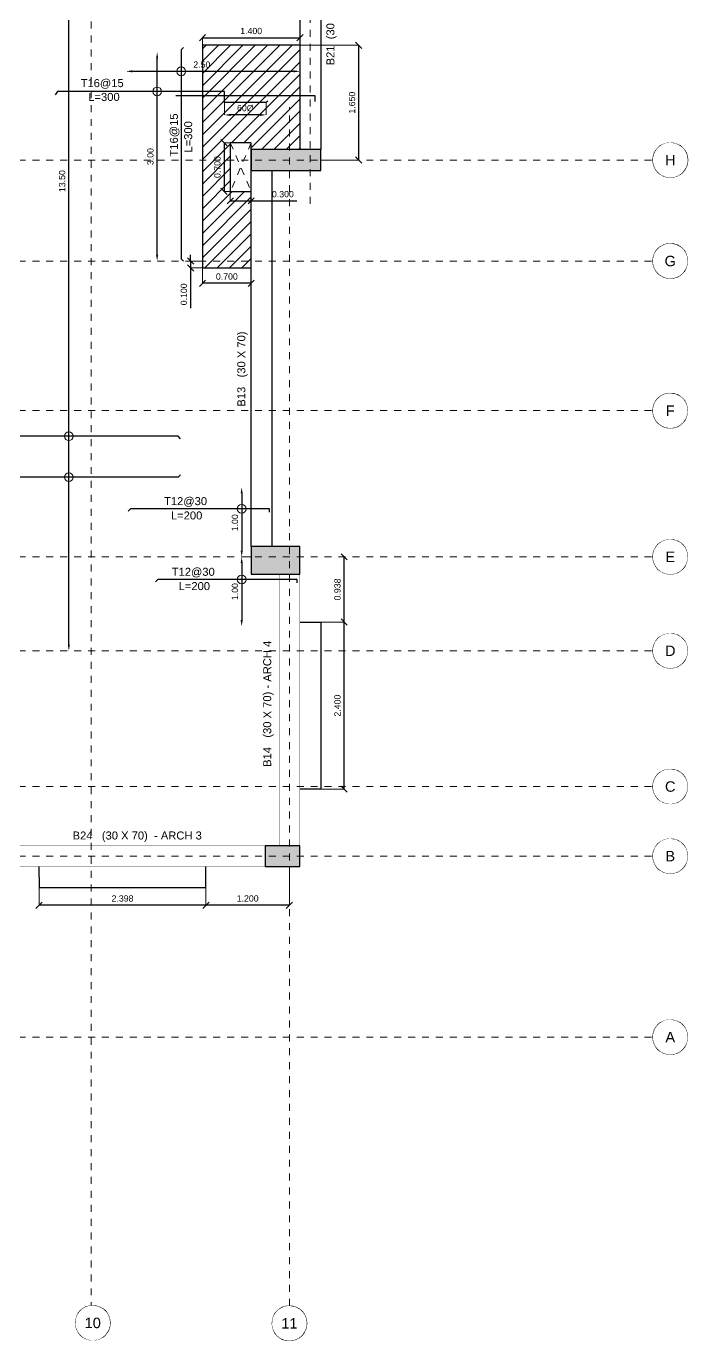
# Model space of a CAD drawing. Header units: inches. Extents: x -11.3 to 31.2, y -1.9 to 32.
# Drawn here: x 21.72 to 31.22, y -1.86 to 17.02 of the extents above; entities that cross this region are included whole.
import ezdxf
from ezdxf.enums import TextEntityAlignment as Align

# ---------------------------------------------------------------- set-up
doc = ezdxf.new("R2010")
doc.units = ezdxf.units.IN
doc.header["$MEASUREMENT"] = 0
doc.set_wipeout_variables(frame=1)
for name, pattern in [('1ST FLOOR$0$DASHED2', [0.375, 0.25, -0.125]), ('AXES-ROOF$0$CENTER2', [1.125, 0.75, -0.125, 0.125, -0.125]), ('AXES-TYP$0$CENTER2', [1.125, 0.75, -0.125, 0.125, -0.125])]:
    doc.linetypes.add(name, pattern=pattern)
for name, color, linetype, lineweight in [('1ST FLOOR$0$S-ANNO-TEXT', 130, 'Continuous', 13), ('1ST FLOOR$0$S-BEAM-NAME', 2, 'Continuous', 30), ('1ST FLOOR$0$S-BEAM-NAME @ 50', 2, 'Continuous', 30), ('1ST FLOOR$0$S-CONC-OPEN', 22, 'Continuous', 0), ('AXES-2ND&3RD$0$S-AXIS-CIRC', 22, 'Continuous', 13), ('AXES-ROOF$0$S-AXIS-PLAN', 20, 'AXES-ROOF$0$CENTER2', 18), ('AXES-TYP$0$S-AXIS-PLAN', 20, 'AXES-TYP$0$CENTER2', 18), ('COL - 1ST$0$S-CONC-PATH', 253, 'Continuous', 5)]:
    doc.layers.add(name, color=color, linetype=linetype, lineweight=lineweight)
for name, color, linetype in [('Beam30X70', 52, 'Continuous'), ('Columns', 4, 'Continuous'), ('Drops', 231, 'Continuous'), ('Opening', 40, 'Continuous')]:
    doc.layers.add(name, color=color, linetype=linetype)
doc.styles.add('1ST FLOOR$0$DMA-T-S', font='sanss___.ttf', dxfattribs={"height": 0.0023})
doc.styles.add('1ST FLOOR$0$DMA-TXT-DIM', font='sanss___.ttf', dxfattribs={"height": 0.0018})
doc.styles.add('AXES-2ND&3RD$0$DMA-T-S', font='sanss___.ttf', dxfattribs={"height": 0.0023})
doc.dimstyles.new('1ST FLOOR$0$DMA-DIM', dxfattribs={"dimtxt": 0.0018, "dimasz": 0.0018, "dimexe": 0, "dimexo": 0, "dimgap": 0.001, "dimtad": 1, "dimdec": 3, "dimlfac": -1, "dimrnd": 0.001, "dimzin": 1, "dimdsep": 46, "dimtxsty": '1ST FLOOR$0$DMA-TXT-DIM', "dimblk": '1ST FLOOR$0$_Oblique', "dimcen": 0.003, "dimclrd": 256, "dimclre": 256, "dimclrt": 2, "dimadec": 3, "dimazin": 0, "dimtfac": 1, "dimtdec": 3, "dimtofl": 0, "dimtmove": 0, "dimatfit": 3, "dimfxl": 0.05, "dimtolj": 1, "dimtzin": 0, "dimlwe": -1, "dimarcsym": 0})

# ---------------------------------------------------------------- blocks, each defined once
blk = doc.blocks.new('*D132')
at = {"layer": '1ST FLOOR$0$S-ANNO-TEXT', "lineweight": -2, "transparency": 16777216}
blk.add_line((23.59812665868913, 13.73999999896297), (23.59812665868913, 16.55999999896297), dxfattribs=at)
at = {"layer": '1ST FLOOR$0$S-ANNO-TEXT', "transparency": 16777216}
for points in [[(23.58312665868913, 16.55999999896297), (23.61312665868913, 16.55999999896297), (23.59812665868913, 16.64999999896297)], [(23.58312665868913, 13.73999999896297), (23.61312665868913, 13.73999999896297), (23.59812665868913, 13.64999999896296)]]:
    blk.add_solid(points, dxfattribs=at)
at = {"layer": 'Defpoints', "color": 0, "transparency": 16777216}
for p in [(23.59812665868914, 16.64999999896297), (23.59812665868913, 16.64999999896297), (23.59812665868914, 13.64999999896296)]:
    blk.add_point(p, dxfattribs=at)
at = {"layer": '1ST FLOOR$0$S-ANNO-TEXT', "transparency": 16777216, "insert": (23.50170690560271, 15.14999999896296), "char_height": 0.09, "attachment_point": 5, "rotation": 90, "style": '1ST FLOOR$0$DMA-TXT-DIM'}
blk.add_mtext('\\A1;3.00', dxfattribs=at)
blk = doc.blocks.new('*D133')
at = {"layer": '1ST FLOOR$0$S-ANNO-TEXT', "lineweight": -2, "transparency": 16777216}
blk.add_line((25.56000000000011, 16.37504078705006), (23.24000000000011, 16.37504078705006), dxfattribs=at)
at = {"layer": '1ST FLOOR$0$S-ANNO-TEXT', "transparency": 16777216}
for points in [[(23.24000000000011, 16.39004078705006), (23.24000000000011, 16.36004078705006), (23.15000000000011, 16.37504078705006)], [(25.56000000000011, 16.39004078705006), (25.56000000000011, 16.36004078705006), (25.65000000000011, 16.37504078705006)]]:
    blk.add_solid(points, dxfattribs=at)
at = {"layer": 'Defpoints', "color": 0, "transparency": 16777216}
for p in [(23.15000000000011, 16.37504078705006), (23.15000000000011, 16.37504078705006), (25.65000000000011, 16.37504078705006)]:
    blk.add_point(p, dxfattribs=at)
at = {"layer": '1ST FLOOR$0$S-ANNO-TEXT', "transparency": 16777216, "insert": (24.24014605422349, 16.47139881174142), "char_height": 0.09, "attachment_point": 5, "style": '1ST FLOOR$0$DMA-TXT-DIM'}
blk.add_mtext('\\A1;2.50', dxfattribs=at)
blk = doc.blocks.new('*D134')
at = {"layer": '1ST FLOOR$0$S-ANNO-TEXT', "lineweight": -2, "transparency": 16777216}
blk.add_line((22.32933108486645, 8.13999999631025), (22.32933108486645, 21.45642009124893), dxfattribs=at)
at = {"layer": '1ST FLOOR$0$S-ANNO-TEXT', "transparency": 16777216}
for points in [[(22.31433108486645, 21.45642009124893), (22.34433108486646, 21.45642009124893), (22.32933108486645, 21.54642009124893)], [(22.31433108486645, 8.13999999631025), (22.34433108486646, 8.13999999631025), (22.32933108486645, 8.049999996310248)]]:
    blk.add_solid(points, dxfattribs=at)
at = {"layer": 'Defpoints', "color": 0, "transparency": 16777216}
for p in [(22.32933108486643, 21.54642009124893), (22.32933108486645, 21.54642009124893), (22.32933108486643, 8.049999996310248)]:
    blk.add_point(p, dxfattribs=at)
at = {"layer": '1ST FLOOR$0$S-ANNO-TEXT', "transparency": 16777216, "insert": (22.23291133178003, 14.79821004377958), "char_height": 0.09, "attachment_point": 5, "rotation": 90, "style": '1ST FLOOR$0$DMA-TXT-DIM'}
blk.add_mtext('\\A1;13.50', dxfattribs=at)
blk = doc.blocks.new('1ST FLOOR$0$_Oblique')
at = {"color": 0, "linetype": 'ByBlock', "lineweight": -2}
blk.add_line((0.5, 0.5), (-0.5, -0.5), dxfattribs=at)
blk = doc.blocks.new('*D159')
at = {"layer": '1ST FLOOR$0$S-ANNO-TEXT', "transparency": 16777216}
for p, q in [((25.65000000000012, 16.74999999896282), (26.49667120887473, 16.74999999896282)), ((25.95000000000029, 15.09999999896297), (26.49667120887473, 15.09999999896297))]:
    blk.add_line(p, q, dxfattribs=at)
at = {"layer": '1ST FLOOR$0$S-ANNO-TEXT', "lineweight": -2, "transparency": 16777216}
blk.add_line((26.49667120887473, 15.09999999896297), (26.49667120887473, 16.74999999896282), dxfattribs=at)
at = {"layer": 'Defpoints', "color": 0, "transparency": 16777216}
for p in [(25.65000000000012, 16.74999999896282), (26.49667120887473, 16.74999999896282), (25.95000000000029, 15.09999999896297)]:
    blk.add_point(p, dxfattribs=at)
at = {"layer": '1ST FLOOR$0$S-ANNO-TEXT', "lineweight": -2, "transparency": 16777216, "xscale": 0.09, "yscale": 0.09, "zscale": 0.09}
for p, rotation in [((26.49667120887473, 16.74999999896282), 90), ((26.49667120887473, 15.09999999896297), 270)]:
    blk.add_blockref('1ST FLOOR$0$_Oblique', p, dxfattribs=dict(at, rotation=rotation))
at = {"layer": '1ST FLOOR$0$S-ANNO-TEXT', "transparency": 16777216, "insert": (26.40025145578831, 15.92499999896288), "char_height": 0.09, "attachment_point": 5, "rotation": 90, "style": '1ST FLOOR$0$DMA-TXT-DIM'}
blk.add_mtext('\\A1;1.650', dxfattribs=at)
blk = doc.blocks.new('*D160')
at = {"layer": '1ST FLOOR$0$S-ANNO-TEXT', "transparency": 16777216}
for p, q in [((24.24999999993948, 16.74999999896282), (24.24999999993948, 16.85748739418102)), ((25.64999999999962, 16.74999999896282), (25.64999999999962, 16.85748739418102))]:
    blk.add_line(p, q, dxfattribs=at)
at = {"layer": '1ST FLOOR$0$S-ANNO-TEXT', "lineweight": -2, "transparency": 16777216}
blk.add_line((24.24999999993948, 16.85748739418102), (25.64999999999962, 16.85748739418102), dxfattribs=at)
at = {"layer": 'Defpoints', "color": 0, "transparency": 16777216}
for p in [(25.64999999999962, 16.85748739418102), (24.24999999993948, 16.74999999896282), (25.64999999999962, 16.74999999896282)]:
    blk.add_point(p, dxfattribs=at)
at = {"layer": '1ST FLOOR$0$S-ANNO-TEXT', "lineweight": -2, "transparency": 16777216, "xscale": 0.09, "yscale": 0.09, "zscale": 0.09, "rotation": 180}
blk.add_blockref('1ST FLOOR$0$_Oblique', (24.24999999993948, 16.85748739418102), dxfattribs=at)
at = {"layer": '1ST FLOOR$0$S-ANNO-TEXT', "lineweight": -2, "transparency": 16777216, "xscale": 0.09, "yscale": 0.09, "zscale": 0.09}
blk.add_blockref('1ST FLOOR$0$_Oblique', (25.64999999999962, 16.85748739418102), dxfattribs=at)
at = {"layer": '1ST FLOOR$0$S-ANNO-TEXT', "transparency": 16777216, "insert": (24.94999999996955, 16.95384541887238), "char_height": 0.09, "attachment_point": 5, "style": '1ST FLOOR$0$DMA-TXT-DIM'}
blk.add_mtext('\\A1;1.400', dxfattribs=at)
blk = doc.blocks.new('*D161')
at = {"layer": '1ST FLOOR$0$S-ANNO-TEXT', "transparency": 16777216}
for p, q in [((24.56532498359375, 15.92698385760181), (24.56532498359375, 15.74861342230162)), ((25.16532498359375, 15.92698385760181), (25.16532498359375, 15.74861342230162))]:
    blk.add_line(p, q, dxfattribs=at)
at = {"layer": '1ST FLOOR$0$S-ANNO-TEXT', "lineweight": -2, "transparency": 16777216}
blk.add_line((25.07532498359375, 15.74861342230162), (24.65532498359375, 15.74861342230162), dxfattribs=at)
at = {"layer": '1ST FLOOR$0$S-ANNO-TEXT', "transparency": 16777216}
for points in [[(24.65532498359375, 15.76361342230162), (24.65532498359375, 15.73361342230161), (24.56532498359375, 15.74861342230162)], [(25.07532498359375, 15.76361342230162), (25.07532498359375, 15.73361342230161), (25.16532498359375, 15.74861342230162)]]:
    blk.add_solid(points, dxfattribs=at)
at = {"layer": 'Defpoints', "color": 0, "transparency": 16777216}
for p in [(24.56532498359375, 15.92698385760181), (25.16532498359375, 15.92698385760181), (24.56532498359375, 15.74861342230162)]:
    blk.add_point(p, dxfattribs=at)
at = {"layer": '1ST FLOOR$0$S-ANNO-TEXT', "transparency": 16777216, "insert": (24.86532498359375, 15.84571218773372), "char_height": 0.09, "attachment_point": 5, "style": '1ST FLOOR$0$DMA-TXT-DIM'}
blk.add_mtext('\\A1;60%%C', dxfattribs=at)
blk = doc.blocks.new('*D162')
at = {"layer": '1ST FLOOR$0$S-ANNO-TEXT', "transparency": 16777216}
for p, q in [((24.6500000000449, 15.34999999896387), (24.56102767862655, 15.34999999896387)), ((24.6500000000449, 14.64999994613147), (24.56102767862655, 14.64999994613147))]:
    blk.add_line(p, q, dxfattribs=at)
at = {"layer": '1ST FLOOR$0$S-ANNO-TEXT', "lineweight": -2, "transparency": 16777216}
blk.add_line((24.56102767862655, 15.34999999896387), (24.56102767862655, 14.64999994613147), dxfattribs=at)
at = {"layer": 'Defpoints', "color": 0, "transparency": 16777216}
for p in [(24.6500000000449, 15.34999999896387), (24.56102767862655, 14.64999994613147), (24.6500000000449, 14.64999994613147)]:
    blk.add_point(p, dxfattribs=at)
at = {"layer": '1ST FLOOR$0$S-ANNO-TEXT', "lineweight": -2, "transparency": 16777216, "xscale": 0.09, "yscale": 0.09, "zscale": 0.09}
for p, rotation in [((24.56102767862655, 15.34999999896387), 90), ((24.56102767862655, 14.64999994613147), 270)]:
    blk.add_blockref('1ST FLOOR$0$_Oblique', p, dxfattribs=dict(at, rotation=rotation))
at = {"layer": '1ST FLOOR$0$S-ANNO-TEXT', "transparency": 16777216, "insert": (24.46466965393519, 14.99999997254766), "char_height": 0.09, "attachment_point": 5, "rotation": 90, "style": '1ST FLOOR$0$DMA-TXT-DIM'}
blk.add_mtext('\\A1;0.700', dxfattribs=at)
blk = doc.blocks.new('*D163')
at = {"layer": '1ST FLOOR$0$S-ANNO-TEXT', "transparency": 16777216}
for p, q in [((24.65000000004489, 14.64999994613146), (24.65000000004489, 14.51426007626139)), ((24.94999999999965, 14.64999994613146), (24.94999999999965, 14.51426007626139))]:
    blk.add_line(p, q, dxfattribs=at)
at = {"layer": '1ST FLOOR$0$S-ANNO-TEXT', "lineweight": -2, "transparency": 16777216}
for p, q in [((24.65000000004489, 14.51426007626139), (24.94999999999965, 14.51426007626139)), ((24.94999999999965, 14.51426007626139), (25.60447562968399, 14.51426007626139))]:
    blk.add_line(p, q, dxfattribs=at)
at = {"layer": 'Defpoints', "color": 0, "transparency": 16777216}
for p in [(24.65000000004489, 14.64999994613146), (24.94999999999965, 14.64999994613146), (24.94999999999965, 14.51426007626139)]:
    blk.add_point(p, dxfattribs=at)
at = {"layer": '1ST FLOOR$0$S-ANNO-TEXT', "lineweight": -2, "transparency": 16777216, "xscale": 0.09, "yscale": 0.09, "zscale": 0.09, "rotation": 180}
blk.add_blockref('1ST FLOOR$0$_Oblique', (24.65000000004489, 14.51426007626139), dxfattribs=at)
at = {"layer": '1ST FLOOR$0$S-ANNO-TEXT', "lineweight": -2, "transparency": 16777216, "xscale": 0.09, "yscale": 0.09, "zscale": 0.09}
blk.add_blockref('1ST FLOOR$0$_Oblique', (24.94999999999965, 14.51426007626139), dxfattribs=at)
at = {"layer": '1ST FLOOR$0$S-ANNO-TEXT', "transparency": 16777216, "insert": (25.40571019758522, 14.61067982934781), "char_height": 0.09, "attachment_point": 5, "style": '1ST FLOOR$0$DMA-TXT-DIM'}
blk.add_mtext('\\A1;0.300', dxfattribs=at)
blk = doc.blocks.new('*D164')
at = {"layer": '1ST FLOOR$0$S-ANNO-TEXT', "transparency": 16777216}
for p, q in [((24.24999999993942, 13.54999999896331), (24.24999999993942, 13.33061898816396)), ((24.94999999999965, 13.5499999989633), (24.94999999999965, 13.33061898816396))]:
    blk.add_line(p, q, dxfattribs=at)
at = {"layer": '1ST FLOOR$0$S-ANNO-TEXT', "lineweight": -2, "transparency": 16777216}
blk.add_line((24.94999999999965, 13.33061898816396), (24.24999999993942, 13.33061898816396), dxfattribs=at)
at = {"layer": 'Defpoints', "color": 0, "transparency": 16777216}
for p in [(24.24999999993942, 13.54999999896331), (24.94999999999965, 13.5499999989633), (24.24999999993942, 13.33061898816396)]:
    blk.add_point(p, dxfattribs=at)
at = {"layer": '1ST FLOOR$0$S-ANNO-TEXT', "lineweight": -2, "transparency": 16777216, "xscale": 0.09, "yscale": 0.09, "zscale": 0.09, "rotation": 180}
blk.add_blockref('1ST FLOOR$0$_Oblique', (24.24999999993942, 13.33061898816396), dxfattribs=at)
at = {"layer": '1ST FLOOR$0$S-ANNO-TEXT', "lineweight": -2, "transparency": 16777216, "xscale": 0.09, "yscale": 0.09, "zscale": 0.09}
blk.add_blockref('1ST FLOOR$0$_Oblique', (24.94999999999965, 13.33061898816396), dxfattribs=at)
at = {"layer": '1ST FLOOR$0$S-ANNO-TEXT', "transparency": 16777216, "insert": (24.59999999996953, 13.42697701285532), "char_height": 0.09, "attachment_point": 5, "style": '1ST FLOOR$0$DMA-TXT-DIM'}
blk.add_mtext('\\A1;0.700', dxfattribs=at)
blk = doc.blocks.new('*D200')
at = {"layer": '1ST FLOOR$0$S-ANNO-TEXT', "lineweight": -2, "transparency": 16777216}
blk.add_line((24.81323242502631, 10.30999999896346), (24.81323242502631, 9.4899999989633), dxfattribs=at)
at = {"layer": '1ST FLOOR$0$S-ANNO-TEXT', "transparency": 16777216}
blk.add_line((24.94999999999861, 9.3999999989633), (24.81323242502631, 9.3999999989633), dxfattribs=at)
for points in [[(24.79823242502631, 10.30999999896346), (24.82823242502631, 10.30999999896346), (24.81323242502631, 10.39999999896346)], [(24.79823242502631, 9.4899999989633), (24.82823242502631, 9.4899999989633), (24.81323242502631, 9.3999999989633)]]:
    blk.add_solid(points, dxfattribs=at)
at = {"layer": 'Defpoints', "color": 0, "transparency": 16777216}
for p in [(24.81323242502632, 10.39999999896346), (24.81323242502631, 9.3999999989633), (24.94999999999861, 9.3999999989633)]:
    blk.add_point(p, dxfattribs=at)
at = {"layer": '1ST FLOOR$0$S-ANNO-TEXT', "transparency": 16777216, "insert": (24.71687440033495, 9.888774003790301), "char_height": 0.09, "attachment_point": 5, "rotation": 90, "style": '1ST FLOOR$0$DMA-TXT-DIM'}
blk.add_mtext('\\A1;1.00', dxfattribs=at)
blk = doc.blocks.new('*D201')
at = {"layer": '1ST FLOOR$0$S-ANNO-TEXT', "transparency": 16777216}
blk.add_line((24.94999999999866, 9.3999999989633), (24.81323242502607, 9.3999999989633), dxfattribs=at)
at = {"layer": '1ST FLOOR$0$S-ANNO-TEXT', "lineweight": -2, "transparency": 16777216}
blk.add_line((24.81323242502607, 9.3099999989633), (24.81323242502607, 8.489999998963127), dxfattribs=at)
at = {"layer": '1ST FLOOR$0$S-ANNO-TEXT', "transparency": 16777216}
for points in [[(24.79823242502607, 9.3099999989633), (24.82823242502607, 9.3099999989633), (24.81323242502607, 9.3999999989633)], [(24.79823242502607, 8.489999998963127), (24.82823242502607, 8.489999998963127), (24.81323242502607, 8.399999998963127)]]:
    blk.add_solid(points, dxfattribs=at)
at = {"layer": 'Defpoints', "color": 0, "transparency": 16777216}
for p in [(24.94999999999866, 9.3999999989633), (24.81323242502608, 8.399999998963127), (24.81323242502607, 8.399999998963127)]:
    blk.add_point(p, dxfattribs=at)
at = {"layer": '1ST FLOOR$0$S-ANNO-TEXT', "transparency": 16777216, "insert": (24.71687440033471, 8.89999999896321), "char_height": 0.09, "attachment_point": 5, "rotation": 90, "style": '1ST FLOOR$0$DMA-TXT-DIM'}
blk.add_mtext('\\A1;1.00', dxfattribs=at)
blk = doc.blocks.new('*D192')
at = {"layer": '1ST FLOOR$0$S-ANNO-TEXT', "lineweight": -2, "transparency": 16777216}
for p, q in [((24.07883012575379, 13.64999999896296), (24.07883012575379, 13.73999999896297)), ((24.07883012575379, 13.64999999896296), (24.07883012575379, 13.54999999896332)), ((24.07883012575379, 13.54999999896332), (24.07883012575379, 12.97246913476578))]:
    blk.add_line(p, q, dxfattribs=at)
at = {"layer": '1ST FLOOR$0$S-ANNO-TEXT', "transparency": 16777216}
for p, q in [((24.24999999993944, 13.64999999896296), (24.07883012575379, 13.64999999896296)), ((24.24999999993944, 13.54999999896332), (24.07883012575379, 13.54999999896332))]:
    blk.add_line(p, q, dxfattribs=at)
at = {"layer": 'Defpoints', "color": 0, "transparency": 16777216}
for p in [(24.24999999993944, 13.64999999896296), (24.07883012575379, 13.54999999896332), (24.24999999993944, 13.54999999896332)]:
    blk.add_point(p, dxfattribs=at)
at = {"layer": '1ST FLOOR$0$S-ANNO-TEXT', "lineweight": -2, "transparency": 16777216, "xscale": 0.09, "yscale": 0.09, "zscale": 0.09}
for p, rotation in [((24.07883012575379, 13.64999999896296), 270), ((24.07883012575379, 13.54999999896332), 90)]:
    blk.add_blockref('1ST FLOOR$0$_Oblique', p, dxfattribs=dict(at, rotation=rotation))
at = {"layer": '1ST FLOOR$0$S-ANNO-TEXT', "transparency": 16777216, "insert": (23.98247210106243, 13.17123456686454), "char_height": 0.09, "attachment_point": 5, "rotation": 90, "style": '1ST FLOOR$0$DMA-TXT-DIM'}
blk.add_mtext('\\A1;0.100', dxfattribs=at)
blk = doc.blocks.new('*D198')
at = {"layer": '1ST FLOOR$0$S-ANNO-TEXT', "transparency": 16777216}
for p, q in [((24.30000002121415, 4.949999998964909), (24.30000002121415, 4.394656569901226)), ((25.49951259915755, 4.949999998924057), (25.49951259915755, 4.394656569901226))]:
    blk.add_line(p, q, dxfattribs=at)
at = {"layer": '1ST FLOOR$0$S-ANNO-TEXT', "lineweight": -2, "transparency": 16777216}
blk.add_line((25.49951259915755, 4.394656569901226), (24.30000002121415, 4.394656569901226), dxfattribs=at)
at = {"layer": 'Defpoints', "color": 0, "transparency": 16777216}
for p in [(24.30000002121415, 4.949999998964909), (25.49951259915755, 4.949999998924057), (24.30000002121415, 4.394656569901226)]:
    blk.add_point(p, dxfattribs=at)
at = {"layer": '1ST FLOOR$0$S-ANNO-TEXT', "lineweight": -2, "transparency": 16777216, "xscale": 0.09, "yscale": 0.09, "zscale": 0.09, "rotation": 180}
blk.add_blockref('1ST FLOOR$0$_Oblique', (24.30000002121415, 4.394656569901226), dxfattribs=at)
at = {"layer": '1ST FLOOR$0$S-ANNO-TEXT', "lineweight": -2, "transparency": 16777216, "xscale": 0.09, "yscale": 0.09, "zscale": 0.09}
blk.add_blockref('1ST FLOOR$0$_Oblique', (25.49951259915755, 4.394656569901226), dxfattribs=at)
at = {"layer": '1ST FLOOR$0$S-ANNO-TEXT', "transparency": 16777216, "insert": (24.89975631018585, 4.491014594592583), "char_height": 0.09, "attachment_point": 5, "style": '1ST FLOOR$0$DMA-TXT-DIM'}
blk.add_mtext('\\A1;1.200', dxfattribs=at)
blk = doc.blocks.new('*D199')
at = {"layer": '1ST FLOOR$0$S-ANNO-TEXT', "transparency": 16777216}
for p, q in [((21.90178701842243, 4.650005321181477), (21.90178701842243, 4.394656569901226)), ((24.30000002121415, 4.650005321181477), (24.30000002121415, 4.394656569901226))]:
    blk.add_line(p, q, dxfattribs=at)
at = {"layer": '1ST FLOOR$0$S-ANNO-TEXT', "lineweight": -2, "transparency": 16777216}
blk.add_line((24.30000002121415, 4.394656569901226), (21.90178701842243, 4.394656569901226), dxfattribs=at)
at = {"layer": 'Defpoints', "color": 0, "transparency": 16777216}
for p in [(21.90178701842243, 4.650005321181477), (24.30000002121415, 4.650005321181477), (21.90178701842243, 4.394656569901226)]:
    blk.add_point(p, dxfattribs=at)
at = {"layer": '1ST FLOOR$0$S-ANNO-TEXT', "lineweight": -2, "transparency": 16777216, "xscale": 0.09, "yscale": 0.09, "zscale": 0.09, "rotation": 180}
blk.add_blockref('1ST FLOOR$0$_Oblique', (21.90178701842243, 4.394656569901226), dxfattribs=at)
at = {"layer": '1ST FLOOR$0$S-ANNO-TEXT', "lineweight": -2, "transparency": 16777216, "xscale": 0.09, "yscale": 0.09, "zscale": 0.09}
blk.add_blockref('1ST FLOOR$0$_Oblique', (24.30000002121415, 4.394656569901226), dxfattribs=at)
at = {"layer": '1ST FLOOR$0$S-ANNO-TEXT', "transparency": 16777216, "insert": (23.10089351981829, 4.491076322987646), "char_height": 0.09, "attachment_point": 5, "style": '1ST FLOOR$0$DMA-TXT-DIM'}
blk.add_mtext('\\A1;2.398', dxfattribs=at)
blk = doc.blocks.new('*D113')
at = {"layer": '1ST FLOOR$0$S-ANNO-TEXT', "transparency": 16777216}
for p, q in [((25.9499999999996, 8.462249996671558), (26.28650276849322, 8.462249996671558)), ((25.9499999999996, 6.062249996671392), (26.28650276849322, 6.062249996671392))]:
    blk.add_line(p, q, dxfattribs=at)
at = {"layer": '1ST FLOOR$0$S-ANNO-TEXT', "lineweight": -2, "transparency": 16777216}
blk.add_line((26.28650276849322, 6.062249996671392), (26.28650276849322, 8.462249996671558), dxfattribs=at)
at = {"layer": 'Defpoints', "color": 0, "transparency": 16777216}
for p in [(25.9499999999996, 8.462249996671558), (26.28650276849322, 8.462249996671558), (25.9499999999996, 6.062249996671392)]:
    blk.add_point(p, dxfattribs=at)
at = {"layer": '1ST FLOOR$0$S-ANNO-TEXT', "lineweight": -2, "transparency": 16777216, "xscale": 0.09, "yscale": 0.09, "zscale": 0.09}
for p, rotation in [((26.28650276849322, 8.462249996671558), 90), ((26.28650276849322, 6.062249996671392), 270)]:
    blk.add_blockref('1ST FLOOR$0$_Oblique', p, dxfattribs=dict(at, rotation=rotation))
at = {"layer": '1ST FLOOR$0$S-ANNO-TEXT', "transparency": 16777216, "insert": (26.19014474380186, 7.262249996671464), "char_height": 0.09, "attachment_point": 5, "rotation": 90, "style": '1ST FLOOR$0$DMA-TXT-DIM'}
blk.add_mtext('\\A1;2.400', dxfattribs=at)
blk = doc.blocks.new('*D114')
at = {"layer": '1ST FLOOR$0$S-ANNO-TEXT', "lineweight": -2, "transparency": 16777216}
blk.add_line((26.28650276849322, 8.46224999667156), (26.28650276849322, 9.399999998962643), dxfattribs=at)
at = {"layer": '1ST FLOOR$0$S-ANNO-TEXT', "transparency": 16777216}
blk.add_line((25.9499999999996, 8.46224999667156), (26.28650276849322, 8.46224999667156), dxfattribs=at)
at = {"layer": 'Defpoints', "color": 0, "transparency": 16777216}
for p in [(26.28650276849319, 9.399999998962643), (26.28650276849322, 9.399999998962643), (25.9499999999996, 8.46224999667156)]:
    blk.add_point(p, dxfattribs=at)
at = {"layer": '1ST FLOOR$0$S-ANNO-TEXT', "lineweight": -2, "transparency": 16777216, "xscale": 0.09, "yscale": 0.09, "zscale": 0.09}
for p, rotation in [((26.28650276849322, 9.399999998962643), 90), ((26.28650276849322, 8.46224999667156), 270)]:
    blk.add_blockref('1ST FLOOR$0$_Oblique', p, dxfattribs=dict(at, rotation=rotation))
at = {"layer": '1ST FLOOR$0$S-ANNO-TEXT', "transparency": 16777216, "insert": (26.1900830154068, 8.931124997817092), "char_height": 0.09, "attachment_point": 5, "rotation": 90, "style": '1ST FLOOR$0$DMA-TXT-DIM'}
blk.add_mtext('\\A1;0.938', dxfattribs=at)
blk = doc.blocks.new('AXES-2ND&3RD$0$GI')
at = {"layer": 'AXES-2ND&3RD$0$S-AXIS-CIRC'}
blk.add_circle((0, 0), 0.005, dxfattribs=at)
at = {"style": 'AXES-2ND&3RD$0$DMA-T-S'}
blk.add_attdef('GRID_INDICATOR', text='', height=0.003, dxfattribs=at).set_placement((0, 0), align=Align.MIDDLE)
blk.add_wipeout([(-5.563142990976794e-17, 0.004999999999999999), (0.0016985967424242765, 0.0047026342731096415), (0.0030623113294510696, 0.003952499123531244), (0.003884715761329662, 0.003147853785307764), (0.004426849913713205, 0.0023244353812177307), (0.0048086073081504725, 0.0013701444288837655), (0.004999999999999929, 1.5612511283791264e-17), (0.004925548660600925, -0.000859633870930937), (0.004552988703209631, -0.0020664689372078045), (0.003680227297739738, -0.003384660549740637), (0.002807553753081829, -0.004137347208484628), (0.0020927521373104376, -0.004540967792418493), (0.0013872191526188096, -0.004803709298303458), (0.00044111583623769764, -0.0049805036712184), (-0.00045629024032822703, -0.004979136392646917), (-0.0014316911444272233, -0.004790643011848047), (-0.002545172520649559, -0.004303730572437169), (-0.003073713386638369, -0.003943638677262429), (-0.0038260796363088403, -0.0032188685304968562), (-0.004400940920093693, -0.002373124315716551), (-0.004821768694386734, -0.0013230822566388037), (-0.0049777147578545, -0.00047154616893567425), (-0.004931946521036459, 0.0008221335132670322), (-0.004663992887591289, 0.001801990661601303), (-0.004328634487870133, 0.002502583359335245), (-0.003879803120819546, 0.003153906743021944), (-0.0031386671980856715, 0.003892141855028069), (-0.0023803632694229236, 0.00439702975946064), (-0.001591416402892302, 0.0047399782523346555), (-0.0009727376516159188, 0.00490446546130451)]).dxf.layer = 'AXES-2ND&3RD$0$S-AXIS-CIRC'
for tag, p in [('LINE_1', (0, 0.0015)), ('LINE_2', (0, -0.002161217458984))]:
    blk.add_attdef(tag, text='', height=0.003, dxfattribs=at).set_placement(p, align=Align.MIDDLE)

msp = doc.modelspace()

# ---------------------------------------------------------------- hatches: boundary and pattern name
at = {"linetype": 'Continuous'}
h = msp.add_hatch(dxfattribs=at)
h.set_pattern_fill('ANSI31', color=32, style=0)
h.set_pattern_definition([(45, (-0.0500000000004661, 4.97e-14), (-0.0883883476483184, 0.0883883476483185), [])])
h.paths.add_polyline_path([(24.94999999999972, 15.24999999896305), (25.6500000000001, 15.24999999897053), (25.6500000000001, 16.74999999896633), (24.24999999993945, 16.74999999895934), (24.24999999993942, 13.5499999989633), (24.94999999999925, 13.5499999989633), (24.94999999997695, 14.94999999896306), (24.95000000002193, 14.64999999896327), (24.65000000004432, 14.64999994613147), (24.64991451353148, 15.34999999896385), (24.94991451348688, 15.3499999989638)])
at = {"layer": 'COL - 1ST$0$S-CONC-PATH'}
for points in [[(25.9500000000006, 14.94999999896299), (25.9500000000006, 15.249999998963), (24.94999999999972, 15.249999998963), (24.94999999999972, 14.94999999896299)], [(25.64999999999969, 9.149999998962356), (25.64999999999969, 9.549999998962393), (24.94999999999958, 9.549999998962393), (24.94999999999958, 9.149999998962356)], [(25.64999999999967, 4.949999998924057), (25.64999999999967, 5.249999998924065), (25.14999999999967, 5.249999998924065), (25.14999999999967, 4.949999998924057)]]:
    msp.add_hatch(color=256, dxfattribs=at).paths.add_polyline_path(points)

# ---------------------------------------------------------------- linework, layer by layer
at = {"layer": '1ST FLOOR$0$S-ANNO-TEXT'}
for centre in [(23.94325564665678, 16.37504078705006), (23.59812665868913, 16.08698385760181), (22.32933108486642, 11.13206802003435), (22.32933108486642, 10.54360381468916), (24.81323242502624, 10.08976678699449), (24.81323242502607, 9.074576715770576)]:
    msp.add_circle(centre, 0.0625, dxfattribs=at)
at = {"layer": '1ST FLOOR$0$S-BEAM-NAME', "ltscale": 0.01}
for points in [[(23.9786109857161, 16.71782066410372), (23.94325564665678, 16.68246532504446), (23.94325564665678, 13.68246532504446), (23.9786109857161, 13.64710998598508)], [(25.18868999859308, 15.94580076686133), (25.16532498359375, 15.92698385760181), (24.56532498359375, 15.92698385760181), (24.56532498359375, 16.08698385760181), (22.16494024259701, 16.08698385760181), (22.13494024259701, 16.0369838576018)], [(23.86590710386872, 16.02698385760181), (25.86590710386872, 16.02698385760181), (25.86590710386872, 15.94001727103452)], [(23.93535533905893, 11.09671268097503), (23.89999999999966, 11.13206802003435), (17.89999999999966, 11.13206802003435), (17.86464466094028, 11.09671268097503)], [(25.21492728318936, 10.03941144793518), (25.21492728318936, 10.08976678699449), (23.21492728318936, 10.08976678699449), (23.17957194412998, 10.05441144793516)], [(25.60887332786525, 9.024221376711267), (25.60887332786525, 9.074576715770576), (23.60887332786525, 9.074576715770576), (23.57351798880587, 9.03922137671125)]]:
    msp.add_lwpolyline(points, dxfattribs=at)
at = {"layer": '1ST FLOOR$0$S-BEAM-NAME', "linetype": 'Continuous'}
for points in [[(25.64999999999962, 16.74999999896282), (24.24999999993948, 16.74999999896282), (24.24999999993942, 13.54999999896331), (24.24999999993942, 13.5499999989633), (24.24999999993942, 13.5499999989633), (24.24999999993942, 13.5499999989633), (24.94999999999925, 13.5499999989633)], [(25.64999999999962, 16.74999999896282), (24.24999999993948, 16.74999999896282), (24.24999999993942, 13.54999999896331), (24.24999999993942, 13.5499999989633), (24.24999999993942, 13.5499999989633), (24.24999999993942, 13.5499999989633), (24.94999999999925, 13.5499999989633)], [(23.93535533905893, 10.57895915374848), (23.89999999999966, 10.54360381468916), (17.89999999999966, 10.54360381468916), (17.86464466094028, 10.57895915374848)]]:
    msp.add_lwpolyline(points, dxfattribs=at)
at = {"layer": '1ST FLOOR$0$S-BEAM-NAME'}
for points in [[(24.94999999998493, 15.34999999896378), (24.65000000004489, 15.34999999896387), (24.65000000004489, 14.64999994613146), (24.9500000000449, 14.64999999896321), (24.94999999998493, 15.34999999896378)], [(24.94999999998493, 15.34999999896378), (24.65000000004489, 15.34999999896387), (24.65000000004489, 14.64999994613146), (24.9500000000449, 14.64999999896321), (24.94999999998493, 15.34999999896378)], [(25.6499999999998, 8.462249996671556), (25.94999999999958, 8.462249996671556), (25.94999999999958, 6.062249996671383), (25.64999999999958, 6.062249996671383)], [(25.6499999999998, 8.462249996671556), (25.94999999999958, 8.462249996671556), (25.94999999999958, 6.062249996671383), (25.64999999999958, 6.062249996671383)], [(21.90000002121419, 4.949999998869228), (21.90178701842243, 4.650005321181477), (24.30000002121415, 4.650005321181477), (24.30000002121415, 4.949999998964909)], [(21.90000002121419, 4.949999998869228), (21.90178701842243, 4.650005321181477), (24.30000002121415, 4.650005321181477), (24.30000002121415, 4.949999998964909)]]:
    msp.add_lwpolyline(points, dxfattribs=at)
at = {"layer": '1ST FLOOR$0$S-CONC-OPEN', "linetype": '1ST FLOOR$0$DASHED2', "ltscale": 0.01}
for p, q in [((24.94999999993945, 15.34999999885766), (24.65000000004489, 14.64999994613146)), ((24.65000000004497, 15.34999999896387), (24.9500000000449, 14.64999999896321))]:
    msp.add_line(p, q, dxfattribs=at)
at = {"layer": 'AXES-ROOF$0$S-AXIS-PLAN', "ltscale": 0.01}
for p, q in [((22.65000000000023, 31.49017438277451), (22.65000000000024, -1.376121905221077)), ((25.80000000000025, 14.4708616533407), (25.80000000000025, 31.4892001871263)), ((25.49951259915801, -1.361253618875024), (25.49951259915675, 15.86124611731429)), ((-2.194731986514465, 15.09999999896285), (30.7233273636116, 15.09999999896298)), ((-2.194731986514465, 13.64999999896286), (30.7233273636116, 13.64999999896299)), ((-2.194731986514426, 11.50008219073476), (30.72332736361163, 11.50008219073476)), ((-2.194731986514426, 9.399999998962638), (30.72332736361163, 9.399999998962638)), ((-2.194731986514426, 8.049999996310246), (30.72332736361163, 8.049999996310246)), ((-2.194731986514426, 6.099999998963311), (30.72332736361163, 6.099999998963311)), ((-2.194731986514426, 5.099999998963369), (30.72332736361163, 5.099999998963369))]:
    msp.add_line(p, q, dxfattribs=at)
at = {"layer": 'AXES-TYP$0$S-AXIS-PLAN', "ltscale": 0.01}
msp.add_line((-2.194731986514426, 2.500000000000113), (30.72332736361163, 2.500000000000113), dxfattribs=at)
at = {"layer": 'Beam30X70', "linetype": 'Continuous'}
for p, q in [((25.65000000000011, 17.94999999896578), (25.65000000000011, 15.24999999896386)), ((25.9500000000001, 17.94999999896578), (25.95000000000061, 15.24999999896386)), ((24.94999999999965, 9.549999998963244), (24.94999999999965, 14.94999999896385)), ((25.24999999999977, 9.549999998963244), (25.25000000000356, 14.94999999896362))]:
    msp.add_line(p, q, dxfattribs=at)
at = {"layer": 'Beam30X70', "linetype": 'Continuous', "const_width": 0.005}
for points in [[(25.34999999999965, 9.14999999896321), (25.34999999999965, 5.261999998964313)], [(25.64999999999964, 5.261999998964199), (25.64999999999964, 9.14999999896321)], [(25.14999999999968, 5.249999998924915), (21.14999999999965, 5.249999998993016)], [(25.14999999999968, 4.94999999895532), (21.14999999999965, 4.949999998947586)]]:
    msp.add_lwpolyline(points, dxfattribs=at)
at = {"layer": 'Columns'}
for points in [[(25.9500000000006, 14.94999999896299), (25.9500000000006, 15.249999998963), (24.94999999999972, 15.249999998963), (24.94999999999972, 14.94999999896299)], [(25.64999999999969, 9.149999998962356), (25.64999999999969, 9.549999998962393), (24.94999999999958, 9.549999998962393), (24.94999999999958, 9.149999998962356)], [(25.64999999999967, 4.949999998924057), (25.64999999999967, 5.249999998924065), (25.14999999999967, 5.249999998924065), (25.14999999999967, 4.949999998924057)]]:
    msp.add_lwpolyline(points, close=True, dxfattribs=at)
at = {"layer": 'Drops', "linetype": 'Continuous', "const_width": 0.005}
msp.add_lwpolyline([(24.94999999999925, 13.5499999989633), (24.24999999993942, 13.54999999896332), (24.24999999993948, 16.74999999896282), (25.65000000000011, 16.74999999896282), (25.65000000000011, 15.24999999896386), (24.94999999999972, 15.249999998963)], close=True, dxfattribs=at)
at = {"layer": 'Opening', "linetype": 'Continuous'}
msp.add_lwpolyline([(24.65000000004489, 14.64999994613146), (24.94999999993945, 14.64999994613146), (24.94999999993945, 15.34999999885766), (24.65000000004489, 15.34999999885766)], close=True, dxfattribs=at)

# ---------------------------------------------------------------- texts
at = {"layer": '1ST FLOOR$0$S-ANNO-TEXT', "style": '1ST FLOOR$0$DMA-T-S'}
for s, p in [('T16@15', (22.49857241421796, 16.14844838669222)), ('L=300', (22.60844202529472, 15.9501625394243)), ('T12@30', (23.69721904624505, 10.14242438129943)), ('L=200', (23.79644488535328, 9.936968769462537)), ('T12@30', (23.80790039380026, 9.127234310075522)), ('L=200', (23.90712623290849, 8.921778698238626))]:
    msp.add_text(s, height=0.115, dxfattribs=at).set_placement(p)
for s, p in [('T16@15', (23.89635131587124, 15.15119054544362)), ('L=300', (24.10180692770814, 15.20813754584156))]:
    msp.add_text(s, height=0.115, rotation=90, dxfattribs=at).set_placement(p)
at = {"layer": '1ST FLOOR$0$S-BEAM-NAME', "style": '1ST FLOOR$0$DMA-T-S'}
for s, rotation, p in [('B21  (30 X 70)', 90.00000015966567, (26.14590471433894, 16.46073453032563)), ('B13   (30 X 70)', 90.00000015966567, (24.86560368404808, 11.55731914859177)), ('B14   (30 X 70) - ARCH 4', 90.00000015966567, (25.23767890652344, 6.382105583525523)), ('B24   (30 X 70)  - ARCH 3', 1.59665677e-07, (22.38348270008896, 5.338788351498584))]:
    msp.add_text(s, height=0.115, rotation=rotation, dxfattribs=at).set_placement(p)

# ---------------------------------------------------------------- dimensions: what is measured, and where the dimension line sits
at = {"layer": '1ST FLOOR$0$S-ANNO-TEXT'}
for base, p1, p2, override, picture, middle in [((22.32933108486645, 21.54642009124893), (22.32933108486642, 8.049999996310246), (22.32933108486642, 21.54642009124892), {"dimscale": 0, "dimdec": 2, "dimsah": 1, "dimclrt": 256, "dimtix": 0, "dimtofl": 0, "dimtmove": 0, "dimatfit": 3}, '*D134', (22.23291133178003, 14.79821004377958)), ((26.49667120887473, 16.74999999896282), (25.95000000000027, 15.09999999896296), (25.65000000000011, 16.74999999896282), {"dimscale": 0, "dimclrt": 256, "dimtix": 0, "dimtofl": 1, "dimtmove": 0, "dimatfit": 3}, '*D159', (26.40025145578831, 15.92499999896288)), ((24.56102767862655, 14.64999994613147), (24.65000000004489, 15.34999999896387), (24.65000000004489, 14.64999994613146), {"dimscale": 0, "dimclrt": 256, "dimtix": 0, "dimtofl": 1, "dimtmove": 0, "dimatfit": 3}, '*D162', (24.46466965393519, 14.99999997254766)), ((24.07883012575379, 13.54999999896332), (24.24999999993942, 13.64999999896296), (24.24999999993942, 13.54999999896331), {"dimscale": 0, "dimclrt": 256, "dimtix": 0, "dimtofl": 1, "dimtmove": 0, "dimatfit": 3}, '*D192', (23.98247210106243, 13.17123456686454)), ((26.28650276849322, 9.399999998962643), (25.94999999999958, 8.462249996671556), (26.28650276849317, 9.399999998962638), {"dimscale": 0, "dimclrt": 256, "dimtix": 0, "dimtofl": 1, "dimtmove": 1, "dimatfit": 3}, '*D114', (26.1900830154068, 8.931124997817092)), ((26.28650276849322, 8.462249996671558), (25.94999999999958, 6.062249996671388), (25.94999999999958, 8.462249996671554), {"dimscale": 0, "dimclrt": 256, "dimtix": 0, "dimtofl": 1, "dimtmove": 1, "dimatfit": 3}, '*D113', (26.19014474380186, 7.262249996671464))]:
    dim = msp.add_linear_dim(base=base, p1=p1, p2=p2, angle=90, dimstyle='1ST FLOOR$0$DMA-DIM', override=override, dxfattribs=at)
    dim.commit()
    dim.dimension.update_dxf_attribs({"geometry": picture, "text_midpoint": middle})
for base, p1, p2, override, picture, middle in [((25.64999999999962, 16.85748739418102), (24.24999999993948, 16.74999999896282), (25.64999999999962, 16.74999999896282), {"dimscale": 0, "dimclrt": 256, "dimtix": 0, "dimtofl": 1, "dimtmove": 0, "dimatfit": 3}, '*D160', (24.94999999996955, 16.95384541887238)), ((24.24999999993942, 13.33061898816396), (24.94999999999965, 13.5499999989633), (24.24999999993942, 13.54999999896331), {"dimscale": 0, "dimclrt": 256, "dimtix": 0, "dimtofl": 1, "dimtmove": 0, "dimatfit": 3}, '*D164', (24.59999999996953, 13.42697701285532)), ((24.30000002121415, 4.394656569901226), (25.49951259915755, 4.949999998924057), (24.30000002121415, 4.949999998964909), {"dimscale": 0, "dimclrt": 256, "dimtix": 0, "dimtofl": 1, "dimtmove": 1, "dimatfit": 3}, '*D198', (24.89975631018585, 4.491014594592583)), ((21.90178701842243, 4.394656569901226), (24.30000002121415, 4.650005321181477), (21.90178701842243, 4.650005321181477), {"dimscale": 0, "dimclrt": 256, "dimtix": 0, "dimtofl": 1, "dimtmove": 1, "dimatfit": 3}, '*D199', (23.10089351981829, 4.491076322987646))]:
    dim = msp.add_linear_dim(base=base, p1=p1, p2=p2, dimstyle='1ST FLOOR$0$DMA-DIM', override=override, dxfattribs=at)
    dim.commit()
    dim.dimension.update_dxf_attribs({"geometry": picture, "text_midpoint": middle})
for base, p1, p2, override, picture, middle in [((23.59812665868913, 16.64999999896297), (23.59812665868913, 13.64999999896296), (23.59812665868913, 16.64999999896296), {"dimscale": 0, "dimdec": 2, "dimsah": 1, "dimclrt": 256, "dimtix": 0, "dimtofl": 0, "dimtmove": 0, "dimatfit": 3}, '*D132', (23.59812665868913, 15.14999999896296)), ((24.81323242502631, 9.3999999989633), (24.81323242502631, 10.39999999896346), (24.94999999999859, 9.399999998963297), {"dimscale": 0, "dimdec": 2, "dimsah": 1, "dimclrt": 256, "dimtix": 0, "dimtofl": 1, "dimtmove": 0, "dimatfit": 3}, '*D200', (24.81323242502631, 9.888774003790301)), ((24.81323242502607, 8.399999998963127), (24.94999999999865, 9.399999998963297), (24.81323242502607, 8.399999998963123), {"dimscale": 0, "dimdec": 2, "dimsah": 1, "dimclrt": 256, "dimtix": 0, "dimtofl": 1, "dimtmove": 0, "dimatfit": 3}, '*D201', (24.81323242502607, 8.89999999896321))]:
    dim = msp.add_linear_dim(base=base, p1=p1, p2=p2, angle=90, dimstyle='1ST FLOOR$0$DMA-DIM', override=override, dxfattribs=at)
    dim.commit()
    dim.dimension.update_dxf_attribs({"geometry": picture, "text_midpoint": middle, "dimtype": 128})
for base, p1, p2, override, picture, middle in [((23.15000000000011, 16.37504078705006), (25.65000000000011, 16.37504078705006), (23.15000000000011, 16.37504078705006), {"dimscale": 0, "dimdec": 2, "dimsah": 1, "dimclrt": 256, "dimtix": 0, "dimtofl": 0, "dimtmove": 0, "dimatfit": 3}, '*D133', (24.24014605422349, 16.37504078705006)), ((24.94999999999965, 14.51426007626139), (24.65000000004489, 14.64999994613146), (24.94999999999965, 14.64999994613146), {"dimscale": 0, "dimclrt": 256, "dimtix": 0, "dimtofl": 1, "dimtmove": 0, "dimatfit": 3}, '*D163', (25.40571019758522, 14.51426007626139))]:
    dim = msp.add_linear_dim(base=base, p1=p1, p2=p2, dimstyle='1ST FLOOR$0$DMA-DIM', override=override, dxfattribs=at)
    dim.commit()
    dim.dimension.update_dxf_attribs({"geometry": picture, "text_midpoint": middle, "dimtype": 128})
dim = msp.add_linear_dim(base=(24.56532498359375, 15.74861342230162), p1=(25.16532498359375, 15.92698385760181), p2=(24.56532498359375, 15.92698385760181), text='60%%C', dimstyle='1ST FLOOR$0$DMA-DIM', override={"dimscale": 0, "dimdec": 2, "dimsah": 1, "dimclrt": 256, "dimtix": 0, "dimtofl": 1, "dimtmove": 0, "dimatfit": 3}, dxfattribs=at)
dim.commit()
dim.dimension.update_dxf_attribs({"geometry": '*D161', "text_midpoint": (24.86532498359375, 15.74861342230162), "dimtype": 128})

# ---------------------------------------------------------------- next in the draw order: block references
at = {"layer": '1ST FLOOR$0$S-BEAM-NAME @ 50'}
ref = msp.add_blockref('AXES-2ND&3RD$0$GI', (30.9744416257189, 15.09999999896298), dxfattribs=dict(at, xscale=50, yscale=50, zscale=50))
ref.add_attrib('GRID_INDICATOR', 'H', dxfattribs={"layer": '0', "color": 2, "height": 0.15, "style": 'AXES-2ND&3RD$0$DMA-T-S'}).set_placement((30.9744416257189, 15.09999999896298), align=Align.MIDDLE)
ref = msp.add_blockref('AXES-2ND&3RD$0$GI', (30.9733273636116, 13.64999999896299), dxfattribs=dict(at, xscale=50, yscale=50, zscale=50))
ref.add_attrib('GRID_INDICATOR', 'G', dxfattribs={"layer": '0', "color": 2, "height": 0.15, "style": 'AXES-2ND&3RD$0$DMA-T-S'}).set_placement((30.9733273636116, 13.64999999896299), align=Align.MIDDLE)
ref = msp.add_blockref('AXES-2ND&3RD$0$GI', (30.97332736361163, 11.50008219073476), dxfattribs=dict(at, xscale=50, yscale=50, zscale=50))
ref.add_attrib('GRID_INDICATOR', 'F', dxfattribs={"layer": '0', "color": 2, "height": 0.15, "style": 'AXES-2ND&3RD$0$DMA-T-S'}).set_placement((30.97332736361163, 11.50008219073476), align=Align.MIDDLE)
ref = msp.add_blockref('AXES-2ND&3RD$0$GI', (30.97332736361163, 9.399999998962638), dxfattribs=dict(at, xscale=50, yscale=50, zscale=50))
ref.add_attrib('GRID_INDICATOR', 'E', dxfattribs={"layer": '0', "color": 2, "height": 0.15, "style": 'AXES-2ND&3RD$0$DMA-T-S'}).set_placement((30.97332736361163, 9.399999998962638), align=Align.MIDDLE)
ref = msp.add_blockref('AXES-2ND&3RD$0$GI', (30.97332736361163, 8.049999996310246), dxfattribs=dict(at, xscale=50, yscale=50, zscale=50))
ref.add_attrib('GRID_INDICATOR', 'D', dxfattribs={"layer": '0', "color": 2, "height": 0.15, "style": 'AXES-2ND&3RD$0$DMA-T-S'}).set_placement((30.97332736361163, 8.049999996310246), align=Align.MIDDLE)
ref = msp.add_blockref('AXES-2ND&3RD$0$GI', (30.97332736361163, 6.099999998963311), dxfattribs=dict(at, xscale=50, yscale=50, zscale=50))
ref.add_attrib('GRID_INDICATOR', 'C', dxfattribs={"layer": '0', "color": 2, "height": 0.15, "style": 'AXES-2ND&3RD$0$DMA-T-S'}).set_placement((30.97332736361163, 6.099999998963311), align=Align.MIDDLE)
ref = msp.add_blockref('AXES-2ND&3RD$0$GI', (30.97332736361163, 5.099999998963369), dxfattribs=dict(at, xscale=50, yscale=50, zscale=50))
ref.add_attrib('GRID_INDICATOR', 'B', dxfattribs={"layer": '0', "color": 2, "height": 0.15, "style": 'AXES-2ND&3RD$0$DMA-T-S'}).set_placement((30.97332736361163, 5.099999998963369), align=Align.MIDDLE)
ref = msp.add_blockref('AXES-2ND&3RD$0$GI', (30.97332736361163, 2.500000000000113), dxfattribs=dict(at, xscale=50, yscale=50, zscale=50))
ref.add_attrib('GRID_INDICATOR', 'A', dxfattribs={"layer": '0', "color": 2, "height": 0.15, "style": 'AXES-2ND&3RD$0$DMA-T-S'}).set_placement((30.97332736361163, 2.500000000000113), align=Align.MIDDLE)
ref = msp.add_blockref('AXES-2ND&3RD$0$GI', (22.67281451201664, -1.606476891941849), dxfattribs=dict(at, xscale=50, yscale=50, zscale=50))
ref.add_attrib('GRID_INDICATOR', 'L', dxfattribs={"layer": '0', "color": 2, "height": 0.15, "style": 'AXES-2ND&3RD$0$DMA-T-S'}).set_placement((22.67281451201664, -1.606476891941849), align=Align.MIDDLE)
ref = msp.add_blockref('AXES-2ND&3RD$0$GI', (25.49951259915801, -1.612227814524828), dxfattribs=dict(at, xscale=50, yscale=50, zscale=50))
ref.add_attrib('GRID_INDICATOR', 'L', dxfattribs={"layer": '0', "color": 2, "height": 0.15, "style": 'AXES-2ND&3RD$0$DMA-T-S'}).set_placement((25.49951259915801, -1.612227814524828), align=Align.MIDDLE)

# ---------------------------------------------------------------- next in the draw order: block references
ref = msp.add_blockref('AXES-2ND&3RD$0$GI', (22.67281451201665, -1.606476891941849), dxfattribs=dict(at, xscale=50, yscale=50, zscale=50))
ref.add_attrib('GRID_INDICATOR', '10', dxfattribs={"layer": '0', "color": 2, "height": 0.15, "style": 'AXES-2ND&3RD$0$DMA-T-S'}).set_placement((22.67281451201665, -1.606476891941849), align=Align.MIDDLE)
ref = msp.add_blockref('AXES-2ND&3RD$0$GI', (25.49951259915801, -1.612227814524828), dxfattribs=dict(at, xscale=50, yscale=50, zscale=50))
ref.add_attrib('GRID_INDICATOR', '11', dxfattribs={"layer": '0', "color": 2, "height": 0.15, "style": 'AXES-2ND&3RD$0$DMA-T-S'}).set_placement((25.49951259915801, -1.612227814524828), align=Align.MIDDLE)

doc.saveas('drawing.dxf')
